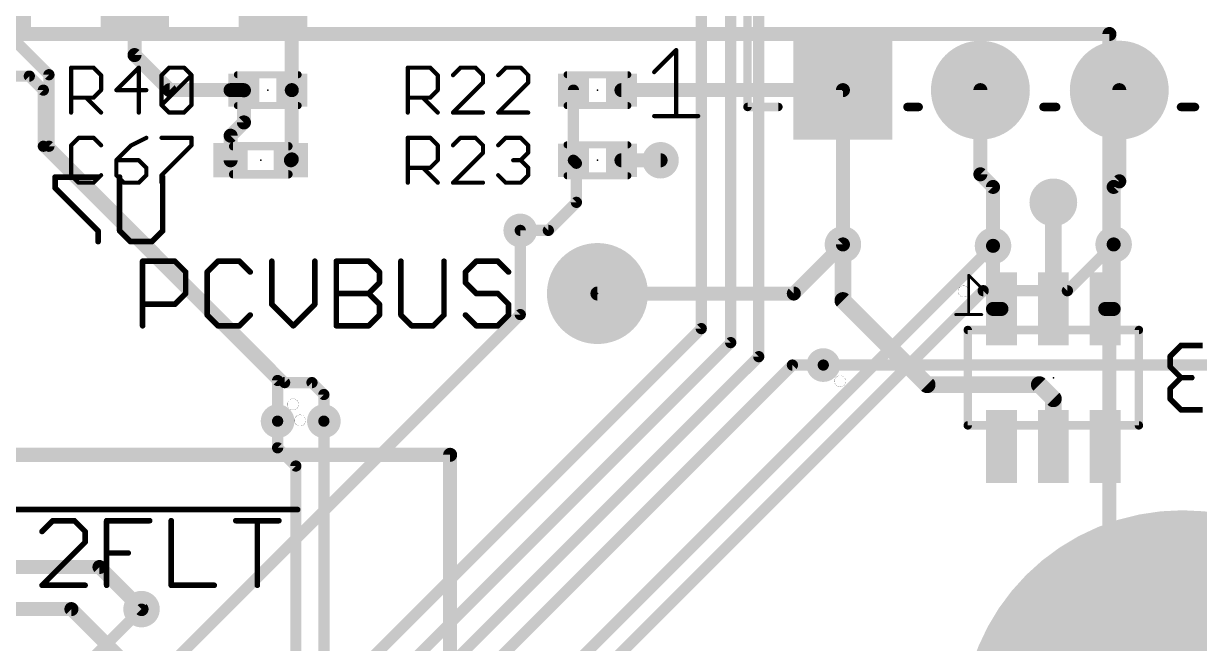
# Model space of a CAD drawing. Extents: x -18 to 144, y -21 to 125.
# Drawn here: x 65.43 to 86.72, y 83.45 to 94.68 of the extents above; entities that cross this region are included whole.
import ezdxf

# ---------------------------------------------------------------- set-up
doc = ezdxf.new("R2010")
doc.units = 0
for name, color, linetype in [('1', 251, 'CONTINUOUS'), ('114', 4, 'CONTINUOUS'), ('15', 251, 'CONTINUOUS'), ('16', 175, 'CONTINUOUS'), ('17', 1, 'CONTINUOUS'), ('18', 82, 'CONTINUOUS'), ('2', 82, 'CONTINUOUS'), ('21', 253, 'CONTINUOUS'), ('22', 251, 'CONTINUOUS'), ('23', 7, 'CONTINUOUS'), ('24', 7, 'CONTINUOUS'), ('25', 253, 'CONTINUOUS'), ('27', 251, 'CONTINUOUS'), ('28', 251, 'CONTINUOUS')]:
    doc.layers.add(name, color=color, linetype=linetype)

# ---------------------------------------------------------------- blocks, each defined once
blk = doc.blocks.new('RECT')
blk.add_solid([(-0.5, -0.5), (0.5, -0.5), (-0.5, 0.5), (0.5, 0.5)])
blk = doc.blocks.new('SQUAREP')
blk.add_solid([(-0.5, -0.5), (0.5, -0.5), (-0.5, 0.5), (0.5, 0.5)])
blk = doc.blocks.new('ROUNDP')
at = {"const_width": 0.5}
blk.add_lwpolyline([(0, -0.25, 1), (0, 0.25, 1), (0, -0.25)], format="xyb", dxfattribs=at)
blk = doc.blocks.new('ROUNDV')
at = {"const_width": 0.5}
blk.add_lwpolyline([(0, -0.25, 1), (0, 0.25, 1), (0, -0.25)], format="xyb", dxfattribs=at)

msp = doc.modelspace()

# ---------------------------------------------------------------- linework, layer by layer
at = {"layer": '1'}
for points, const_width in [([(67.437, 94.107), (67.437, 95.751)], 0.254), ([(70.285, 93.472), (70.285, 95.417)], 0.254), ([(68.072, 93.472), (67.437, 94.107)], 0.254), ([(64.77, 93.726), (65.532, 93.726)], 0.2032), ([(65.532, 93.726), (65.786, 93.472)], 0.2032), ([(65.786, 93.472), (65.786, 92.456)], 0.2032), ([(69.415, 93.472), (68.072, 93.472)], 0.254), ([(69.415, 93.472), (69.1769, 93.472)], 0.254), ([(69.4182, 93.4688), (69.415, 93.472)], 0.254), ([(69.4182, 92.8878), (69.4182, 93.4688)], 0.254), ([(70.285, 93.472), (70.285, 92.2179)], 0.254), ([(75.384, 93.472), (75.384, 92.202)], 0.2032), ([(80.264, 93.472), (76.254, 93.472)], 0.254), ([(69.1769, 92.6465), (69.4182, 92.8878)], 0.254), ([(69.1769, 92.202), (69.1769, 92.6465)], 0.254), ([(65.786, 92.456), (70.0278, 88.2142)], 0.2032), ([(70.285, 92.2179), (70.2691, 92.202)], 0.254), ([(75.438, 92.148), (75.384, 92.202)], 0.2032), ([(75.438, 91.44), (75.438, 92.148)], 0.2032), ([(76.254, 92.202), (76.962, 92.202)], 0.254), ([(74.93, 90.932), (75.438, 91.44)], 0.2032), ([(74.422, 90.932), (74.93, 90.932)], 0.2032), ([(74.6506, 82.3214), (82.9818, 90.6526)], 0.2032), ([(79.375, 89.789), (80.264, 90.678)], 0.254), ([(84.328, 89.8398), (85.1662, 90.678)], 0.2032), ([(74.8284, 81.8642), (82.804, 89.8398)], 0.2032), ([(75.819, 89.789), (79.375, 89.789)], 0.254), ([(82.804, 89.8398), (84.328, 89.8398)], 0.2032), ([(70.0278, 88.2142), (70.0278, 87.4776)], 0.2032)]:
    msp.add_lwpolyline(points, dxfattribs=dict(at, const_width=const_width))
for points, const_width in [([(67.4819, 94.1519, 1), (67.3921, 94.0621)], 0.127), ([(67.3735, 94.107, 1), (67.5005, 94.107)], 0.127), ([(65.5679, 93.7619, 1), (65.4961, 93.6901)], 0.1016), ([(65.532, 93.6752, 1), (65.532, 93.7768)], 0.1016), ([(65.8368, 93.472, 1), (65.7352, 93.472)], 0.1016), ([(65.7501, 93.4361, 1), (65.8219, 93.5079)], 0.1016), ([(68.072, 93.5355, 1), (68.072, 93.4085)], 0.127), ([(68.0271, 93.4271, 1), (68.1169, 93.5169)], 0.127), ([(69.1769, 93.5355, 1), (69.1769, 93.4085)], 0.127), ([(69.4599, 93.5169, 1), (69.3701, 93.4271)], 0.127), ([(69.4817, 93.4688, 1), (69.3547, 93.4688)], 0.127), ([(69.3733, 93.4239, 1), (69.4631, 93.5137)], 0.127), ([(69.415, 93.4085, 1), (69.415, 93.5355)], 0.127), ([(69.415, 93.4085, 1), (69.415, 93.5355)], 0.127), ([(70.3485, 93.472, 1), (70.2215, 93.472)], 0.127), ([(70.2215, 93.472, 1), (70.3485, 93.472)], 0.127), ([(75.4348, 93.472, 1), (75.3332, 93.472)], 0.1016), ([(76.254, 93.5355, 1), (76.254, 93.4085)], 0.127), ([(80.264, 93.4085, 1), (80.264, 93.5355)], 0.127), ([(69.3547, 92.8878, 1), (69.4817, 92.8878)], 0.127), ([(69.4631, 92.8429, 1), (69.3733, 92.9327)], 0.127), ([(69.2404, 92.6465, 1), (69.1134, 92.6465)], 0.127), ([(69.132, 92.6914, 1), (69.2218, 92.6016)], 0.127), ([(65.8219, 92.4919, 1), (65.7501, 92.4201)], 0.1016), ([(65.7352, 92.456, 1), (65.8368, 92.456)], 0.1016), ([(69.1134, 92.202, 1), (69.2404, 92.202)], 0.127), ([(70.2242, 92.2469, 1), (70.314, 92.1571)], 0.127), ([(70.2215, 92.2179, 1), (70.3485, 92.2179)], 0.127), ([(70.3299, 92.173, 1), (70.2401, 92.2628)], 0.127), ([(75.4199, 92.2379, 1), (75.3481, 92.1661)], 0.1016), ([(75.3332, 92.202, 1), (75.4348, 92.202)], 0.1016), ([(75.4888, 92.148, 1), (75.3872, 92.148)], 0.1016), ([(75.4021, 92.1121, 1), (75.4739, 92.1839)], 0.1016), ([(76.254, 92.2655, 1), (76.254, 92.1385)], 0.127), ([(76.962, 92.1385, 1), (76.962, 92.2655)], 0.127), ([(75.3872, 91.44, 1), (75.4888, 91.44)], 0.1016), ([(75.4739, 91.4041, 1), (75.4021, 91.4759)], 0.1016), ([(74.422, 90.9828, 1), (74.422, 90.8812)], 0.1016), ([(74.8941, 90.9679, 1), (74.9659, 90.8961)], 0.1016), ([(74.93, 90.8812, 1), (74.93, 90.9828)], 0.1016), ([(80.3089, 90.6331, 1), (80.2191, 90.7229)], 0.127), ([(83.0177, 90.6167, 1), (82.9459, 90.6885)], 0.1016), ([(85.2021, 90.6421, 1), (85.1303, 90.7139)], 0.1016), ([(75.819, 89.8525, 1), (75.819, 89.7255)], 0.127), ([(79.3301, 89.8339, 1), (79.4199, 89.7441)], 0.127), ([(79.375, 89.7255, 1), (79.375, 89.8525)], 0.127), ([(82.804, 89.8906, 1), (82.804, 89.789)], 0.1016), ([(82.8399, 89.8039, 1), (82.7681, 89.8757)], 0.1016), ([(84.2921, 89.8757, 1), (84.3639, 89.8039)], 0.1016), ([(84.328, 89.789, 1), (84.328, 89.8906)], 0.1016), ([(70.0786, 88.2142, 1), (69.977, 88.2142)], 0.1016), ([(69.9919, 88.1783, 1), (70.0637, 88.2501)], 0.1016), ([(69.977, 87.4776, 1), (70.0786, 87.4776)], 0.1016)]:
    msp.add_lwpolyline(points, format="xyb", dxfattribs=dict(at, const_width=const_width))
at = {"layer": '114', "const_width": 0.0025}
for points in [[(82.4484, 89.7255, 1), (82.4484, 89.9287, 1), (82.4484, 89.7255)], [(80.2132, 88.0999, 1), (80.2132, 88.3031, 1), (80.2132, 88.0999)], [(70.3072, 87.6808, 1), (70.3072, 87.884, 1), (70.3072, 87.6808)], [(70.4342, 87.3887, 1), (70.4342, 87.5919, 1), (70.4342, 87.3887)]]:
    msp.add_lwpolyline(points, format="xyb", dxfattribs=at)
at = {"layer": '15'}
for points, const_width in [([(85.09, 94.488), (7.62, 94.488)], 0.254), ([(85.09, 66.04), (85.09, 94.488)], 0.254), ([(70.0278, 87.4776), (70.0278, 86.995)], 0.2032), ([(70.866, 87.4776), (70.866, 67.056)], 0.2032), ([(70.0278, 86.995), (70.358, 86.6648)], 0.2032), ([(36.068, 86.868), (73.152, 86.868)], 0.254), ([(73.152, 86.868), (73.152, 66.04)], 0.254), ([(70.358, 86.6648), (70.358, 67.564)], 0.2032), ([(58.4708, 84.836), (66.802, 84.836)], 0.254), ([(66.802, 84.836), (67.564, 84.074)], 0.254), ([(58.3184, 84.074), (66.294, 84.074)], 0.254), ([(66.294, 84.074), (68.834, 81.534)], 0.254)]:
    msp.add_lwpolyline(points, dxfattribs=dict(at, const_width=const_width))
for points, const_width in [([(85.1535, 94.488, 1), (85.0265, 94.488)], 0.127), ([(85.09, 94.4245, 1), (85.09, 94.5515)], 0.127), ([(70.0786, 87.4776, 1), (69.977, 87.4776)], 0.1016), ([(70.9168, 87.4776, 1), (70.8152, 87.4776)], 0.1016), ([(70.0637, 87.0309, 1), (69.9919, 86.9591)], 0.1016), ([(69.977, 86.995, 1), (70.0786, 86.995)], 0.1016), ([(73.2155, 86.868, 1), (73.0885, 86.868)], 0.127), ([(73.152, 86.8045, 1), (73.152, 86.9315)], 0.127), ([(70.4088, 86.6648, 1), (70.3072, 86.6648)], 0.1016), ([(70.3221, 86.6289, 1), (70.3939, 86.7007)], 0.1016), ([(66.8469, 84.8809, 1), (66.7571, 84.7911)], 0.127), ([(66.802, 84.7725, 1), (66.802, 84.8995)], 0.127), ([(66.3389, 84.1189, 1), (66.2491, 84.0291)], 0.127), ([(66.294, 84.0105, 1), (66.294, 84.1375)], 0.127), ([(67.5191, 84.0291, 1), (67.6089, 84.1189)], 0.127)]:
    msp.add_lwpolyline(points, format="xyb", dxfattribs=dict(at, const_width=const_width))
at = {"layer": '16'}
for points, const_width in [([(77.6986, 89.154), (77.6986, 99.0346)], 0.2032), ([(78.232, 88.9), (78.232, 98.806)], 0.2032), ([(78.74, 98.298), (78.74, 88.646)], 0.2032), ([(65.2526, 94.3864), (65.8876, 93.7514)], 0.2032), ([(65.8876, 93.7514), (65.8876, 92.456)], 0.2032), ([(80.264, 90.678), (80.264, 93.472)], 0.254), ([(82.7532, 91.948), (82.7532, 93.472)], 0.254), ([(85.2678, 91.821), (85.2678, 93.472)], 0.254), ([(65.8876, 92.456), (70.1548, 88.1761)], 0.2032), ([(82.9818, 91.7194), (82.7532, 91.948)], 0.254), ([(82.9818, 90.6526), (82.9818, 91.7194)], 0.254), ([(85.1662, 91.7194), (85.2678, 91.821)], 0.254), ([(85.1662, 90.678), (85.1662, 91.7194)], 0.254), ([(84.074, 91.44), (84.074, 89.5096)], 0.3048), ([(74.422, 89.408), (74.422, 90.932)], 0.2032), ([(80.264, 89.662), (80.264, 90.678)], 0.3048), ([(82.9818, 90.6526), (82.9818, 89.5096)], 0.254), ([(85.1662, 89.5096), (85.1662, 90.678)], 0.254), ([(81.788, 88.138), (80.264, 89.662)], 0.3048), ([(62.738, 77.724), (74.422, 89.408)], 0.2032), ([(82.9818, 89.5096), (83.1342, 89.5096)], 0.254), ([(85.0138, 89.5096), (85.1662, 89.5096)], 0.254), ([(66.4464, 77.9018), (77.6986, 89.154)], 0.2032), ([(66.294, 76.962), (78.232, 88.9)], 0.2032), ([(65.4812, 74.6252), (79.3496, 88.4936)], 0.2032), ([(65.6336, 75.5396), (78.74, 88.646)], 0.2032), ([(79.3496, 88.4936), (79.9084, 88.4936)], 0.2032), ([(70.1548, 88.1761), (70.6501, 88.1761)], 0.2032), ([(70.6501, 88.1761), (70.866, 87.9602)], 0.2032), ([(83.82, 88.138), (81.788, 88.138)], 0.3048), ([(84.074, 87.884), (83.82, 88.138)], 0.3048), ([(70.866, 87.9602), (70.866, 87.4776)], 0.2032), ([(84.074, 87.0204), (84.074, 87.884)], 0.3048), ([(67.564, 84.074), (62.484, 78.994)], 0.2032)]:
    msp.add_lwpolyline(points, dxfattribs=dict(at, const_width=const_width))
for points, const_width in [([(65.9384, 93.7514, 1), (65.8368, 93.7514)], 0.1016), ([(65.8517, 93.7155, 1), (65.9235, 93.7873)], 0.1016), ([(80.3275, 93.472, 1), (80.2005, 93.472)], 0.127), ([(82.8167, 93.472, 1), (82.6897, 93.472)], 0.127), ([(85.3313, 93.472, 1), (85.2043, 93.472)], 0.127), ([(65.9236, 92.4919, 1), (65.8516, 92.4201)], 0.1016), ([(65.8368, 92.456, 1), (65.9384, 92.456)], 0.1016), ([(82.7981, 91.9929, 1), (82.7083, 91.9031)], 0.127), ([(82.6897, 91.948, 1), (82.8167, 91.948)], 0.127), ([(83.0453, 91.7194, 1), (82.9183, 91.7194)], 0.127), ([(82.9369, 91.6745, 1), (83.0267, 91.7643)], 0.127), ([(85.2297, 91.7194, 1), (85.1027, 91.7194)], 0.127), ([(85.1213, 91.7643, 1), (85.2111, 91.6745)], 0.127), ([(85.2043, 91.821, 1), (85.3313, 91.821)], 0.127), ([(85.3127, 91.7761, 1), (85.2229, 91.8659)], 0.127), ([(84.1502, 91.44, 1), (83.9978, 91.44)], 0.1524), ([(74.4728, 90.932, 1), (74.3712, 90.932)], 0.1016), ([(80.3402, 90.678, 1), (80.1878, 90.678)], 0.1524), ([(80.2005, 90.678, 1), (80.3275, 90.678)], 0.127), ([(83.0453, 90.6526, 1), (82.9183, 90.6526)], 0.127), ([(82.9183, 90.6526, 1), (83.0453, 90.6526)], 0.127), ([(85.2297, 90.678, 1), (85.1027, 90.678)], 0.127), ([(85.1027, 90.678, 1), (85.2297, 90.678)], 0.127), ([(80.3179, 89.7159, 1), (80.2101, 89.6081)], 0.1524), ([(80.1878, 89.662, 1), (80.3402, 89.662)], 0.1524), ([(74.3712, 89.408, 1), (74.4728, 89.408)], 0.1016), ([(74.4579, 89.3721, 1), (74.3861, 89.4439)], 0.1016), ([(82.9818, 89.5731, 1), (82.9818, 89.4461)], 0.127), ([(82.9183, 89.5096, 1), (83.0453, 89.5096)], 0.127), ([(83.1342, 89.4461, 1), (83.1342, 89.5731)], 0.127), ([(83.9978, 89.5096, 1), (84.1502, 89.5096)], 0.1524), ([(85.0138, 89.5731, 1), (85.0138, 89.4461)], 0.127), ([(85.1027, 89.5096, 1), (85.2297, 89.5096)], 0.127), ([(85.1662, 89.4461, 1), (85.1662, 89.5731)], 0.127), ([(77.7345, 89.1181, 1), (77.6627, 89.1899)], 0.1016), ([(77.6478, 89.154, 1), (77.7494, 89.154)], 0.1016), ([(78.1812, 88.9, 1), (78.2828, 88.9)], 0.1016), ([(78.2679, 88.8641, 1), (78.1961, 88.9359)], 0.1016), ([(78.6892, 88.646, 1), (78.7908, 88.646)], 0.1016), ([(78.7759, 88.6101, 1), (78.7041, 88.6819)], 0.1016), ([(79.3496, 88.5444, 1), (79.3496, 88.4428)], 0.1016), ([(79.3855, 88.4577, 1), (79.3137, 88.5295)], 0.1016), ([(79.9084, 88.4428, 1), (79.9084, 88.5444)], 0.1016), ([(70.1548, 88.2269, 1), (70.1548, 88.1253)], 0.1016), ([(70.1188, 88.1402, 1), (70.1908, 88.212)], 0.1016), ([(70.686, 88.212, 1), (70.6142, 88.1402)], 0.1016), ([(70.6501, 88.1253, 1), (70.6501, 88.2269)], 0.1016), ([(81.788, 88.2142, 1), (81.788, 88.0618)], 0.1524), ([(81.7341, 88.0841, 1), (81.8419, 88.1919)], 0.1524), ([(83.8739, 88.1919, 1), (83.7661, 88.0841)], 0.1524), ([(83.82, 88.0618, 1), (83.82, 88.2142)], 0.1524), ([(70.9168, 87.9602, 1), (70.8152, 87.9602)], 0.1016), ([(70.8301, 87.9243, 1), (70.9019, 87.9961)], 0.1016), ([(84.1502, 87.884, 1), (83.9978, 87.884)], 0.1524), ([(84.0201, 87.8301, 1), (84.1279, 87.9379)], 0.1524), ([(70.8152, 87.4776, 1), (70.9168, 87.4776)], 0.1016), ([(83.9978, 87.0204, 1), (84.1502, 87.0204)], 0.1524), ([(67.5999, 84.0381, 1), (67.5281, 84.1099)], 0.1016)]:
    msp.add_lwpolyline(points, format="xyb", dxfattribs=dict(at, const_width=const_width))
at = {"layer": '2', "const_width": 0.2032}
msp.add_lwpolyline([(79.9084, 88.4936), (89.154, 88.4936)], dxfattribs=at)
at = {"layer": '2', "const_width": 0.1016}
msp.add_lwpolyline([(79.9084, 88.5444, 1), (79.9084, 88.4428)], format="xyb", dxfattribs=at)
at = {"layer": '21'}
for points, const_width in [([(78.5368, 106.3498), (78.5368, 93.1672)], 0.1524), ([(76.8467, 93.7986), (77.245, 94.1969)], 0.0762), ([(77.245, 94.1969), (77.245, 93.0021)], 0.0762), ([(69.3, 93.752), (70.4, 93.752)], 0.127), ([(76.369, 93.752), (75.269, 93.752)], 0.127), ([(69.3, 93.192), (70.4, 93.192)], 0.127), ([(76.369, 93.192), (75.269, 93.192)], 0.127), ([(78.5368, 93.1672), (79.0956, 93.1672)], 0.1524), ([(81.4324, 93.1672), (81.6356, 93.1672)], 0.1524), ([(83.8962, 93.1672), (84.1248, 93.1672)], 0.1524), ([(86.3854, 93.1672), (86.6394, 93.1672)], 0.1524), ([(76.8467, 93.0021), (77.6433, 93.0021)], 0.0762), ([(70.223, 92.456), (69.223, 92.456)], 0.1524), ([(75.269, 92.482), (76.369, 92.482)], 0.127), ([(69.223, 91.948), (70.223, 91.948)], 0.1524), ([(75.269, 91.922), (76.369, 91.922)], 0.127), ([(67.5834, 89.2048), (67.5834, 90.3742)], 0.1016), ([(67.5834, 90.3742), (68.1681, 90.3742)], 0.1016), ([(68.1681, 90.3742), (68.363, 90.1793)], 0.1016), ([(68.9477, 90.3742), (68.7528, 90.1793)], 0.1016), ([(69.3375, 90.3742), (68.9477, 90.3742)], 0.1016), ([(69.5324, 90.1793), (69.3375, 90.3742)], 0.1016), ([(69.9222, 90.3742), (69.9222, 89.5946)], 0.1016), ([(70.7018, 89.5946), (70.7018, 90.3742)], 0.1016), ([(71.0916, 89.2048), (71.0916, 90.3742)], 0.1016), ([(71.0916, 90.3742), (71.6763, 90.3742)], 0.1016), ([(71.6763, 90.3742), (71.8712, 90.1793)], 0.1016), ([(72.261, 90.3742), (72.261, 89.3997)], 0.1016), ([(73.0406, 89.3997), (73.0406, 90.3742)], 0.1016), ([(73.6253, 90.3742), (73.4304, 90.1793)], 0.1016), ([(74.0151, 90.3742), (73.6253, 90.3742)], 0.1016), ([(74.21, 90.1793), (74.0151, 90.3742)], 0.1016), ([(68.363, 90.1793), (68.363, 89.7895)], 0.1016), ([(68.7528, 90.1793), (68.7528, 89.3997)], 0.1016), ([(71.8712, 90.1793), (71.8712, 89.9844)], 0.1016), ([(73.4304, 90.1793), (73.4304, 89.9844)], 0.1016), ([(71.8712, 89.9844), (71.6763, 89.7895)], 0.1016), ([(73.4304, 89.9844), (73.6253, 89.7895)], 0.1016), ([(68.1681, 89.5946), (67.5834, 89.5946)], 0.1016), ([(68.363, 89.7895), (68.1681, 89.5946)], 0.1016), ([(69.9222, 89.5946), (70.312, 89.2048)], 0.1016), ([(70.312, 89.2048), (70.7018, 89.5946)], 0.1016), ([(71.0916, 89.7895), (71.6763, 89.7895)], 0.1016), ([(71.6763, 89.7895), (71.8712, 89.5946)], 0.1016), ([(71.8712, 89.5946), (71.8712, 89.3997)], 0.1016), ([(73.6253, 89.7895), (74.0151, 89.7895)], 0.1016), ([(74.0151, 89.7895), (74.21, 89.5946)], 0.1016), ([(74.21, 89.5946), (74.21, 89.3997)], 0.1016), ([(68.7528, 89.3997), (68.9477, 89.2048)], 0.1016), ([(69.3375, 89.2048), (69.5324, 89.3997)], 0.1016), ([(71.8712, 89.3997), (71.6763, 89.2048)], 0.1016), ([(72.261, 89.3997), (72.4559, 89.2048)], 0.1016), ([(72.8457, 89.2048), (73.0406, 89.3997)], 0.1016), ([(73.6253, 89.2048), (73.4304, 89.3997)], 0.1016), ([(74.21, 89.3997), (74.0151, 89.2048)], 0.1016), ([(68.9477, 89.2048), (69.3375, 89.2048)], 0.1016), ([(71.6763, 89.2048), (71.0916, 89.2048)], 0.1016), ([(72.4559, 89.2048), (72.8457, 89.2048)], 0.1016), ([(74.0151, 89.2048), (73.6253, 89.2048)], 0.1016), ([(63.373, 85.8774), (70.3894, 85.8774)], 0.1016), ([(65.9575, 85.6752), (65.7626, 85.4803)], 0.1016), ([(66.3473, 85.6752), (65.9575, 85.6752)], 0.1016), ([(66.5422, 85.4803), (66.3473, 85.6752)], 0.1016), ([(66.932, 84.5058), (66.932, 85.6752)], 0.1016), ([(66.932, 85.6752), (67.7116, 85.6752)], 0.1016), ([(68.1014, 85.6752), (68.1014, 84.5058)], 0.1016), ([(69.2708, 85.6752), (70.0504, 85.6752)], 0.1016), ([(69.6606, 84.5058), (69.6606, 85.6752)], 0.1016), ([(66.5422, 85.2854), (66.5422, 85.4803)], 0.1016), ([(65.7626, 84.5058), (66.5422, 85.2854)], 0.1016), ([(66.932, 85.0905), (67.3218, 85.0905)], 0.1016), ([(66.5422, 84.5058), (65.7626, 84.5058)], 0.1016), ([(68.1014, 84.5058), (68.881, 84.5058)], 0.1016)]:
    msp.add_lwpolyline(points, dxfattribs=dict(at, const_width=const_width))
for points, const_width in [([(77.264, 94.1969, 1), (77.2259, 94.1969)], 0.0381), ([(77.2584, 94.1834, 1), (77.2315, 94.2104)], 0.0381), ([(69.3, 93.7838, 1), (69.3, 93.7203)], 0.0635), ([(70.4, 93.7203, 1), (70.4, 93.7838)], 0.0635), ([(75.269, 93.7838, 1), (75.269, 93.7203)], 0.0635), ([(76.369, 93.7203, 1), (76.369, 93.7838)], 0.0635), ([(76.8332, 93.8121, 1), (76.8602, 93.7852)], 0.0381), ([(69.3, 93.2238, 1), (69.3, 93.1603)], 0.0635), ([(70.4, 93.1603, 1), (70.4, 93.2238)], 0.0635), ([(75.269, 93.2238, 1), (75.269, 93.1603)], 0.0635), ([(76.369, 93.1603, 1), (76.369, 93.2238)], 0.0635), ([(78.5368, 93.2053, 1), (78.5368, 93.1291)], 0.0762), ([(78.4987, 93.1672, 1), (78.5749, 93.1672)], 0.0762), ([(79.0956, 93.1291, 1), (79.0956, 93.2053)], 0.0762), ([(81.4324, 93.2053, 1), (81.4324, 93.1291)], 0.0762), ([(81.6356, 93.1291, 1), (81.6356, 93.2053)], 0.0762), ([(83.8962, 93.2053, 1), (83.8962, 93.1291)], 0.0762), ([(84.1248, 93.1291, 1), (84.1248, 93.2053)], 0.0762), ([(86.3854, 93.2053, 1), (86.3854, 93.1291)], 0.0762), ([(86.6394, 93.1291, 1), (86.6394, 93.2053)], 0.0762), ([(76.8467, 93.0211, 1), (76.8467, 92.9831)], 0.0381), ([(77.2259, 93.0021, 1), (77.264, 93.0021)], 0.0381), ([(77.6433, 92.9831, 1), (77.6433, 93.0211)], 0.0381), ([(69.223, 92.4941, 1), (69.223, 92.4179)], 0.0762), ([(70.223, 92.4179, 1), (70.223, 92.4941)], 0.0762), ([(75.269, 92.5138, 1), (75.269, 92.4502)], 0.0635), ([(76.369, 92.4502, 1), (76.369, 92.5138)], 0.0635), ([(69.223, 91.9861, 1), (69.223, 91.9099)], 0.0762), ([(70.223, 91.9099, 1), (70.223, 91.9861)], 0.0762), ([(75.269, 91.9538, 1), (75.269, 91.8903)], 0.0635), ([(76.369, 91.8903, 1), (76.369, 91.9538)], 0.0635), ([(67.6088, 90.3742, 1), (67.558, 90.3742)], 0.0508), ([(67.5834, 90.3996, 1), (67.5834, 90.3488)], 0.0508), ([(68.1861, 90.3922, 1), (68.1501, 90.3562)], 0.0508), ([(68.1681, 90.3488, 1), (68.1681, 90.3996)], 0.0508), ([(68.9477, 90.3996, 1), (68.9477, 90.3488)], 0.0508), ([(68.9657, 90.3562, 1), (68.9297, 90.3922)], 0.0508), ([(69.3555, 90.3922, 1), (69.3195, 90.3562)], 0.0508), ([(69.3375, 90.3488, 1), (69.3375, 90.3996)], 0.0508), ([(69.9476, 90.3742, 1), (69.8968, 90.3742)], 0.0508), ([(70.7272, 90.3742, 1), (70.6764, 90.3742)], 0.0508), ([(71.117, 90.3742, 1), (71.0662, 90.3742)], 0.0508), ([(71.0916, 90.3996, 1), (71.0916, 90.3488)], 0.0508), ([(71.6943, 90.3922, 1), (71.6583, 90.3562)], 0.0508), ([(71.6763, 90.3488, 1), (71.6763, 90.3996)], 0.0508), ([(72.2864, 90.3742, 1), (72.2356, 90.3742)], 0.0508), ([(73.066, 90.3742, 1), (73.0152, 90.3742)], 0.0508), ([(73.6253, 90.3996, 1), (73.6253, 90.3488)], 0.0508), ([(73.6432, 90.3562, 1), (73.6073, 90.3922)], 0.0508), ([(74.033, 90.3922, 1), (73.9971, 90.3562)], 0.0508), ([(74.0151, 90.3488, 1), (74.0151, 90.3996)], 0.0508), ([(68.3884, 90.1793, 1), (68.3376, 90.1793)], 0.0508), ([(68.345, 90.1613, 1), (68.381, 90.1973)], 0.0508), ([(68.7348, 90.1973, 1), (68.7708, 90.1613)], 0.0508), ([(68.7782, 90.1793, 1), (68.7274, 90.1793)], 0.0508), ([(69.5144, 90.1613, 1), (69.5504, 90.1973)], 0.0508), ([(71.8966, 90.1793, 1), (71.8458, 90.1793)], 0.0508), ([(71.8532, 90.1613, 1), (71.8892, 90.1973)], 0.0508), ([(73.4124, 90.1973, 1), (73.4483, 90.1613)], 0.0508), ([(73.4558, 90.1793, 1), (73.405, 90.1793)], 0.0508), ([(74.192, 90.1613, 1), (74.2279, 90.1973)], 0.0508), ([(71.8458, 89.9844, 1), (71.8966, 89.9844)], 0.0508), ([(71.8892, 89.9664, 1), (71.8532, 90.0024)], 0.0508), ([(73.4483, 90.0024, 1), (73.4124, 89.9664)], 0.0508), ([(73.405, 89.9844, 1), (73.4558, 89.9844)], 0.0508), ([(67.5834, 89.62, 1), (67.5834, 89.5692)], 0.0508), ([(68.1681, 89.5692, 1), (68.1681, 89.62)], 0.0508), ([(68.3376, 89.7895, 1), (68.3884, 89.7895)], 0.0508), ([(68.381, 89.7715, 1), (68.345, 89.8075)], 0.0508), ([(69.9402, 89.6126, 1), (69.9042, 89.5766)], 0.0508), ([(70.7198, 89.5766, 1), (70.6838, 89.6126)], 0.0508), ([(71.0916, 89.8149, 1), (71.0916, 89.7641)], 0.0508), ([(71.6943, 89.8075, 1), (71.6583, 89.7715)], 0.0508), ([(71.6583, 89.8075, 1), (71.6943, 89.7715)], 0.0508), ([(71.6763, 89.7641, 1), (71.6763, 89.8149)], 0.0508), ([(71.8966, 89.5946, 1), (71.8458, 89.5946)], 0.0508), ([(73.6253, 89.8149, 1), (73.6253, 89.7641)], 0.0508), ([(73.6073, 89.7715, 1), (73.6432, 89.8075)], 0.0508), ([(74.033, 89.8075, 1), (73.9971, 89.7715)], 0.0508), ([(74.0151, 89.7641, 1), (74.0151, 89.8149)], 0.0508), ([(74.2354, 89.5946, 1), (74.1846, 89.5946)], 0.0508), ([(68.1501, 89.6126, 1), (68.1861, 89.5766)], 0.0508), ([(68.7708, 89.4177, 1), (68.7348, 89.3817)], 0.0508), ([(69.5504, 89.3817, 1), (69.5144, 89.4177)], 0.0508), ([(69.8968, 89.5946, 1), (69.9476, 89.5946)], 0.0508), ([(70.6764, 89.5946, 1), (70.7272, 89.5946)], 0.0508), ([(71.8532, 89.5766, 1), (71.8892, 89.6126)], 0.0508), ([(71.8892, 89.3817, 1), (71.8532, 89.4177)], 0.0508), ([(72.279, 89.4177, 1), (72.243, 89.3817)], 0.0508), ([(73.0585, 89.3817, 1), (73.0226, 89.4177)], 0.0508), ([(73.4483, 89.4177, 1), (73.4124, 89.3817)], 0.0508), ([(74.192, 89.5766, 1), (74.2279, 89.6126)], 0.0508), ([(74.2279, 89.3817, 1), (74.192, 89.4177)], 0.0508), ([(67.558, 89.2048, 1), (67.6088, 89.2048)], 0.0508), ([(68.7274, 89.3997, 1), (68.7782, 89.3997)], 0.0508), ([(68.9477, 89.2302, 1), (68.9477, 89.1794)], 0.0508), ([(68.9297, 89.1868, 1), (68.9657, 89.2228)], 0.0508), ([(69.3195, 89.2228, 1), (69.3555, 89.1868)], 0.0508), ([(69.3375, 89.1794, 1), (69.3375, 89.2302)], 0.0508), ([(70.294, 89.2228, 1), (70.33, 89.1868)], 0.0508), ([(70.294, 89.1868, 1), (70.33, 89.2228)], 0.0508), ([(71.0916, 89.2302, 1), (71.0916, 89.1794)], 0.0508), ([(71.0662, 89.2048, 1), (71.117, 89.2048)], 0.0508), ([(71.6583, 89.2228, 1), (71.6943, 89.1868)], 0.0508), ([(71.6763, 89.1794, 1), (71.6763, 89.2302)], 0.0508), ([(71.8458, 89.3997, 1), (71.8966, 89.3997)], 0.0508), ([(72.2356, 89.3997, 1), (72.2864, 89.3997)], 0.0508), ([(72.4559, 89.2302, 1), (72.4559, 89.1794)], 0.0508), ([(72.4379, 89.1868, 1), (72.4738, 89.2228)], 0.0508), ([(72.8277, 89.2228, 1), (72.8636, 89.1868)], 0.0508), ([(72.8457, 89.1794, 1), (72.8457, 89.2302)], 0.0508), ([(73.0152, 89.3997, 1), (73.066, 89.3997)], 0.0508), ([(73.6253, 89.2302, 1), (73.6253, 89.1794)], 0.0508), ([(73.6073, 89.1868, 1), (73.6432, 89.2228)], 0.0508), ([(73.9971, 89.2228, 1), (74.033, 89.1868)], 0.0508), ([(74.0151, 89.1794, 1), (74.0151, 89.2302)], 0.0508), ([(74.1846, 89.3997, 1), (74.2354, 89.3997)], 0.0508), ([(70.3894, 85.852, 1), (70.3894, 85.9028)], 0.0508), ([(65.9575, 85.7006, 1), (65.9575, 85.6498)], 0.0508), ([(65.9755, 85.6572, 1), (65.9395, 85.6932)], 0.0508), ([(66.3653, 85.6932, 1), (66.3293, 85.6572)], 0.0508), ([(66.3473, 85.6498, 1), (66.3473, 85.7006)], 0.0508), ([(66.9574, 85.6752, 1), (66.9066, 85.6752)], 0.0508), ([(66.932, 85.7006, 1), (66.932, 85.6498)], 0.0508), ([(67.7116, 85.6498, 1), (67.7116, 85.7006)], 0.0508), ([(68.1268, 85.6752, 1), (68.076, 85.6752)], 0.0508), ([(69.2708, 85.7006, 1), (69.2708, 85.6498)], 0.0508), ([(69.686, 85.6752, 1), (69.6352, 85.6752)], 0.0508), ([(70.0504, 85.6498, 1), (70.0504, 85.7006)], 0.0508), ([(65.7446, 85.4983, 1), (65.7806, 85.4623)], 0.0508), ([(66.5676, 85.4803, 1), (66.5168, 85.4803)], 0.0508), ([(66.5242, 85.4623, 1), (66.5602, 85.4983)], 0.0508), ([(66.5168, 85.2854, 1), (66.5676, 85.2854)], 0.0508), ([(66.5602, 85.2674, 1), (66.5242, 85.3034)], 0.0508), ([(66.932, 85.1159, 1), (66.932, 85.0651)], 0.0508), ([(67.3218, 85.0651, 1), (67.3218, 85.1159)], 0.0508), ([(65.7446, 84.5238, 1), (65.7806, 84.4878)], 0.0508), ([(65.7626, 84.5312, 1), (65.7626, 84.4804)], 0.0508), ([(66.5422, 84.4804, 1), (66.5422, 84.5312)], 0.0508), ([(68.1014, 84.5312, 1), (68.1014, 84.4804)], 0.0508), ([(68.881, 84.4804, 1), (68.881, 84.5312)], 0.0508), ([(66.9066, 84.5058, 1), (66.9574, 84.5058)], 0.0508), ([(68.076, 84.5058, 1), (68.1268, 84.5058)], 0.0508), ([(69.6352, 84.5058, 1), (69.686, 84.5058)], 0.0508)]:
    msp.add_lwpolyline(points, format="xyb", dxfattribs=dict(at, const_width=const_width))
at = {"layer": '22'}
for points, const_width in [([(82.7786, 89.8825), (82.5413, 90.1198)], 0.0508), ([(82.5413, 90.1198), (82.5413, 89.408)], 0.0508), ([(82.7786, 89.408), (82.3041, 89.408)], 0.0508), ([(82.5246, 87.4014), (82.5246, 89.1286)], 0.1524), ([(82.5246, 89.1286), (85.6234, 89.1286)], 0.1524), ([(85.6234, 89.1286), (85.6234, 87.4014)], 0.1524), ([(85.6234, 87.4014), (82.5246, 87.4014)], 0.1524)]:
    msp.add_lwpolyline(points, dxfattribs=dict(at, const_width=const_width))
for points, const_width in [([(82.554, 90.1198, 1), (82.5286, 90.1198)], 0.0254), ([(82.5503, 90.1288, 1), (82.5324, 90.1108)], 0.0254), ([(82.7696, 89.8736, 1), (82.7876, 89.8915)], 0.0254), ([(82.3041, 89.4207, 1), (82.3041, 89.3953)], 0.0254), ([(82.7786, 89.3953, 1), (82.7786, 89.4207)], 0.0254), ([(82.5286, 89.408, 1), (82.554, 89.408)], 0.0254), ([(82.5627, 89.1286, 1), (82.4865, 89.1286)], 0.0762), ([(82.5246, 89.1667, 1), (82.5246, 89.0905)], 0.0762), ([(85.6615, 89.1286, 1), (85.5853, 89.1286)], 0.0762), ([(85.6234, 89.0905, 1), (85.6234, 89.1667)], 0.0762), ([(82.5246, 87.4395, 1), (82.5246, 87.3633)], 0.0762), ([(82.4865, 87.4014, 1), (82.5627, 87.4014)], 0.0762), ([(85.5853, 87.4014, 1), (85.6615, 87.4014)], 0.0762), ([(85.6234, 87.3633, 1), (85.6234, 87.4395)], 0.0762)]:
    msp.add_lwpolyline(points, format="xyb", dxfattribs=dict(at, const_width=const_width))
at = {"layer": '23'}
for p in [(69.85, 93.472), (75.819, 93.472), (80.264, 93.472), (69.723, 92.202), (75.819, 92.202), (75.819, 89.789)]:
    msp.add_point(p, dxfattribs=at)
at = {"layer": '24'}
msp.add_point((84.074, 88.265), dxfattribs=at)
at = {"layer": '25', "const_width": 0.0762}
for points in [[(66.2894, 93.0656), (66.2894, 93.8791)], [(66.2894, 93.8791), (66.6961, 93.8791)], [(66.6961, 93.8791), (66.8317, 93.7435)], [(67.5147, 93.8791), (67.1079, 93.4723)], [(67.5147, 93.0656), (67.5147, 93.8791)], [(67.9265, 93.7435), (68.0621, 93.8791)], [(68.0621, 93.8791), (68.3333, 93.8791)], [(68.3333, 93.8791), (68.4688, 93.7435)], [(72.3854, 93.0656), (72.3854, 93.8791)], [(72.3854, 93.8791), (72.7921, 93.8791)], [(72.7921, 93.8791), (72.9277, 93.7435)], [(73.3395, 93.8791), (73.2039, 93.7435)], [(73.6107, 93.8791), (73.3395, 93.8791)], [(73.7463, 93.7435), (73.6107, 93.8791)], [(74.1581, 93.8791), (74.0225, 93.7435)], [(74.4293, 93.8791), (74.1581, 93.8791)], [(74.5648, 93.7435), (74.4293, 93.8791)], [(66.8317, 93.7435), (66.8317, 93.4723)], [(67.9265, 93.2012), (67.9265, 93.7435)], [(67.9265, 93.2012), (68.4688, 93.7435)], [(68.4688, 93.7435), (68.4688, 93.2012)], [(72.9277, 93.7435), (72.9277, 93.4723)], [(73.7463, 93.6079), (73.7463, 93.7435)], [(74.5648, 93.6079), (74.5648, 93.7435)], [(66.8317, 93.4723), (66.6961, 93.3368)], [(67.1079, 93.4723), (67.6503, 93.4723)], [(72.9277, 93.4723), (72.7921, 93.3368)], [(73.2039, 93.0656), (73.7463, 93.6079)], [(74.0225, 93.0656), (74.5648, 93.6079)], [(66.6961, 93.3368), (66.2894, 93.3368)], [(66.5605, 93.3368), (66.8317, 93.0656)], [(72.7921, 93.3368), (72.3854, 93.3368)], [(72.6565, 93.3368), (72.9277, 93.0656)], [(68.0621, 93.0656), (67.9265, 93.2012)], [(68.3333, 93.0656), (68.0621, 93.0656)], [(68.4688, 93.2012), (68.3333, 93.0656)], [(73.7463, 93.0656), (73.2039, 93.0656)], [(74.5648, 93.0656), (74.0225, 93.0656)], [(72.3854, 91.7956), (72.3854, 92.6091)], [(72.3854, 92.6091), (72.7921, 92.6091)], [(72.7921, 92.6091), (72.9277, 92.4735)], [(73.3395, 92.6091), (73.2039, 92.4735)], [(73.6107, 92.6091), (73.3395, 92.6091)], [(73.7463, 92.4735), (73.6107, 92.6091)], [(74.0225, 92.4735), (74.1581, 92.6091)], [(74.1581, 92.6091), (74.4293, 92.6091)], [(74.4293, 92.6091), (74.5648, 92.4735)], [(72.9277, 92.4735), (72.9277, 92.2023)], [(73.7463, 92.3379), (73.7463, 92.4735)], [(74.5648, 92.4735), (74.5648, 92.3379)], [(72.9277, 92.2023), (72.7921, 92.0668)], [(73.2039, 91.7956), (73.7463, 92.3379)], [(74.4293, 92.2023), (74.2937, 92.2023)], [(74.5648, 92.3379), (74.4293, 92.2023)], [(74.4293, 92.2023), (74.5648, 92.0668)], [(72.7921, 92.0668), (72.3854, 92.0668)], [(72.6565, 92.0668), (72.9277, 91.7956)], [(74.5648, 92.0668), (74.5648, 91.9312)], [(73.7463, 91.7956), (73.2039, 91.7956)], [(74.1581, 91.7956), (74.0225, 91.9312)], [(74.4293, 91.7956), (74.1581, 91.7956)], [(74.5648, 91.9312), (74.4293, 91.7956)]]:
    msp.add_lwpolyline(points, dxfattribs=at)
at = {"layer": '25', "const_width": 0.0381}
for points in [[(66.3084, 93.8791, 1), (66.2703, 93.8791)], [(66.2894, 93.8981, 1), (66.2894, 93.86)], [(66.7096, 93.8926, 1), (66.6826, 93.8656)], [(66.6961, 93.86, 1), (66.6961, 93.8981)], [(67.5337, 93.8791, 1), (67.4956, 93.8791)], [(67.5282, 93.8656, 1), (67.5012, 93.8926)], [(68.0621, 93.8981, 1), (68.0621, 93.86)], [(68.0756, 93.8656, 1), (68.0486, 93.8926)], [(68.3467, 93.8926, 1), (68.3198, 93.8656)], [(68.3333, 93.86, 1), (68.3333, 93.8981)], [(72.4044, 93.8791, 1), (72.3663, 93.8791)], [(72.3854, 93.8981, 1), (72.3854, 93.86)], [(72.8056, 93.8926, 1), (72.7786, 93.8656)], [(72.7921, 93.86, 1), (72.7921, 93.8981)], [(73.3395, 93.8981, 1), (73.3395, 93.86)], [(73.353, 93.8656, 1), (73.3261, 93.8926)], [(73.6242, 93.8926, 1), (73.5972, 93.8656)], [(73.6107, 93.86, 1), (73.6107, 93.8981)], [(74.1581, 93.8981, 1), (74.1581, 93.86)], [(74.1716, 93.8656, 1), (74.1446, 93.8926)], [(74.4427, 93.8926, 1), (74.4158, 93.8656)], [(74.4293, 93.86, 1), (74.4293, 93.8981)], [(66.8507, 93.7435, 1), (66.8126, 93.7435)], [(66.8182, 93.73, 1), (66.8452, 93.757)], [(67.913, 93.757, 1), (67.94, 93.73)], [(67.9456, 93.7435, 1), (67.9075, 93.7435)], [(68.4879, 93.7435, 1), (68.4498, 93.7435)], [(68.4823, 93.73, 1), (68.4554, 93.757)], [(68.4554, 93.73, 1), (68.4823, 93.757)], [(72.9467, 93.7435, 1), (72.9086, 93.7435)], [(72.9142, 93.73, 1), (72.9412, 93.757)], [(73.1905, 93.757, 1), (73.2174, 93.73)], [(73.7653, 93.7435, 1), (73.7272, 93.7435)], [(73.7328, 93.73, 1), (73.7597, 93.757)], [(74.009, 93.757, 1), (74.036, 93.73)], [(74.5839, 93.7435, 1), (74.5458, 93.7435)], [(74.5514, 93.73, 1), (74.5783, 93.757)], [(66.8126, 93.4723, 1), (66.8507, 93.4723)], [(66.8452, 93.4589, 1), (66.8182, 93.4858)], [(67.1079, 93.4914, 1), (67.1079, 93.4533)], [(67.0945, 93.4858, 1), (67.1214, 93.4589)], [(67.6503, 93.4533, 1), (67.6503, 93.4914)], [(72.9086, 93.4723, 1), (72.9467, 93.4723)], [(72.9412, 93.4589, 1), (72.9142, 93.4858)], [(73.7272, 93.6079, 1), (73.7653, 93.6079)], [(73.7597, 93.5945, 1), (73.7328, 93.6214)], [(74.5458, 93.6079, 1), (74.5839, 93.6079)], [(74.5783, 93.5945, 1), (74.5514, 93.6214)], [(66.2894, 93.3558, 1), (66.2894, 93.3177)], [(66.574, 93.3502, 1), (66.5471, 93.3233)], [(66.6826, 93.3502, 1), (66.7096, 93.3233)], [(66.6961, 93.3177, 1), (66.6961, 93.3558)], [(72.3854, 93.3558, 1), (72.3854, 93.3177)], [(72.67, 93.3502, 1), (72.6431, 93.3233)], [(72.7786, 93.3502, 1), (72.8056, 93.3233)], [(72.7921, 93.3177, 1), (72.7921, 93.3558)], [(66.2703, 93.0656, 1), (66.3084, 93.0656)], [(66.8182, 93.0521, 1), (66.8452, 93.0791)], [(67.4956, 93.0656, 1), (67.5337, 93.0656)], [(67.94, 93.2147, 1), (67.913, 93.1877)], [(67.913, 93.2147, 1), (67.94, 93.1877)], [(67.9075, 93.2012, 1), (67.9456, 93.2012)], [(68.0621, 93.0846, 1), (68.0621, 93.0466)], [(68.0486, 93.0521, 1), (68.0756, 93.0791)], [(68.3198, 93.0791, 1), (68.3467, 93.0521)], [(68.3333, 93.0466, 1), (68.3333, 93.0846)], [(68.4498, 93.2012, 1), (68.4879, 93.2012)], [(68.4823, 93.1877, 1), (68.4554, 93.2147)], [(72.3663, 93.0656, 1), (72.4044, 93.0656)], [(72.9142, 93.0521, 1), (72.9412, 93.0791)], [(73.1905, 93.0791, 1), (73.2174, 93.0521)], [(73.2039, 93.0846, 1), (73.2039, 93.0466)], [(73.7463, 93.0466, 1), (73.7463, 93.0846)], [(74.009, 93.0791, 1), (74.036, 93.0521)], [(74.0225, 93.0846, 1), (74.0225, 93.0466)], [(74.5648, 93.0466, 1), (74.5648, 93.0846)], [(72.4044, 92.6091, 1), (72.3663, 92.6091)], [(72.3854, 92.6281, 1), (72.3854, 92.59)], [(72.8056, 92.6226, 1), (72.7786, 92.5956)], [(72.7921, 92.59, 1), (72.7921, 92.6281)], [(73.3395, 92.6281, 1), (73.3395, 92.59)], [(73.353, 92.5956, 1), (73.3261, 92.6226)], [(73.6242, 92.6226, 1), (73.5972, 92.5956)], [(73.6107, 92.59, 1), (73.6107, 92.6281)], [(74.1581, 92.6281, 1), (74.1581, 92.59)], [(74.1716, 92.5956, 1), (74.1446, 92.6226)], [(74.4427, 92.6226, 1), (74.4158, 92.5956)], [(74.4293, 92.59, 1), (74.4293, 92.6281)], [(72.9467, 92.4735, 1), (72.9086, 92.4735)], [(72.9142, 92.46, 1), (72.9412, 92.487)], [(73.1905, 92.487, 1), (73.2174, 92.46)], [(73.7653, 92.4735, 1), (73.7272, 92.4735)], [(73.7328, 92.46, 1), (73.7597, 92.487)], [(74.009, 92.487, 1), (74.036, 92.46)], [(74.5839, 92.4735, 1), (74.5458, 92.4735)], [(74.5514, 92.46, 1), (74.5783, 92.487)], [(72.9086, 92.2023, 1), (72.9467, 92.2023)], [(72.9412, 92.1889, 1), (72.9142, 92.2158)], [(73.7272, 92.3379, 1), (73.7653, 92.3379)], [(73.7597, 92.3245, 1), (73.7328, 92.3514)], [(74.2937, 92.2214, 1), (74.2937, 92.1833)], [(74.4427, 92.2158, 1), (74.4158, 92.1889)], [(74.4158, 92.2158, 1), (74.4427, 92.1889)], [(74.4293, 92.1833, 1), (74.4293, 92.2214)], [(74.5458, 92.3379, 1), (74.5839, 92.3379)], [(74.5783, 92.3245, 1), (74.5514, 92.3514)], [(72.3854, 92.0858, 1), (72.3854, 92.0477)], [(72.67, 92.0802, 1), (72.6431, 92.0533)], [(72.7786, 92.0802, 1), (72.8056, 92.0533)], [(72.7921, 92.0477, 1), (72.7921, 92.0858)], [(74.5839, 92.0668, 1), (74.5458, 92.0668)], [(74.5514, 92.0533, 1), (74.5783, 92.0802)], [(72.3663, 91.7956, 1), (72.4044, 91.7956)], [(72.9142, 91.7821, 1), (72.9412, 91.8091)], [(73.2039, 91.8147, 1), (73.2039, 91.7766)], [(73.1905, 91.8091, 1), (73.2174, 91.7821)], [(73.7463, 91.7766, 1), (73.7463, 91.8147)], [(74.036, 91.9447, 1), (74.009, 91.9177)], [(74.1581, 91.8147, 1), (74.1581, 91.7766)], [(74.1446, 91.7821, 1), (74.1716, 91.8091)], [(74.4158, 91.8091, 1), (74.4427, 91.7821)], [(74.4293, 91.7766, 1), (74.4293, 91.8147)], [(74.5458, 91.9312, 1), (74.5839, 91.9312)], [(74.5783, 91.9177, 1), (74.5514, 91.9447)]]:
    msp.add_lwpolyline(points, format="xyb", dxfattribs=at)
at = {"layer": '27', "const_width": 0.0762}
for points in [[(66.4249, 92.6091), (66.2894, 92.4735)], [(66.6961, 92.6091), (66.4249, 92.6091)], [(66.8317, 92.4735), (66.6961, 92.6091)], [(67.6503, 92.6091), (67.3791, 92.4735)], [(67.9265, 92.6091), (68.4688, 92.6091)], [(68.4688, 92.6091), (68.4688, 92.4735)], [(66.2894, 92.4735), (66.2894, 91.9312)], [(67.3791, 92.4735), (67.1079, 92.2023)], [(68.4688, 92.4735), (67.9265, 91.9312)], [(67.1079, 92.2023), (67.1079, 91.9312)], [(67.5147, 92.2023), (67.1079, 92.2023)], [(67.6503, 92.0668), (67.5147, 92.2023)], [(67.6503, 91.9312), (67.6503, 92.0668)], [(66.2894, 91.9312), (66.4249, 91.7956)], [(66.4249, 91.7956), (66.6961, 91.7956)], [(66.6961, 91.7956), (66.8317, 91.9312)], [(67.1079, 91.9312), (67.2435, 91.7956)], [(67.2435, 91.7956), (67.5147, 91.7956)], [(67.5147, 91.7956), (67.6503, 91.9312)], [(67.9265, 91.9312), (67.9265, 91.7956)]]:
    msp.add_lwpolyline(points, dxfattribs=at)
at = {"layer": '27', "const_width": 0.0381}
for points in [[(66.4249, 92.6281, 1), (66.4249, 92.59)], [(66.4384, 92.5956, 1), (66.4115, 92.6226)], [(66.7096, 92.6226, 1), (66.6826, 92.5956)], [(66.6961, 92.59, 1), (66.6961, 92.6281)], [(67.6588, 92.5921, 1), (67.6417, 92.6261)], [(67.9265, 92.6281, 1), (67.9265, 92.59)], [(68.4879, 92.6091, 1), (68.4498, 92.6091)], [(68.4688, 92.59, 1), (68.4688, 92.6281)], [(66.2759, 92.487, 1), (66.3028, 92.46)], [(66.3084, 92.4735, 1), (66.2703, 92.4735)], [(66.8182, 92.46, 1), (66.8452, 92.487)], [(67.3706, 92.4906, 1), (67.3876, 92.4565)], [(67.3926, 92.46, 1), (67.3656, 92.487)], [(68.4498, 92.4735, 1), (68.4879, 92.4735)], [(68.4823, 92.46, 1), (68.4554, 92.487)], [(67.1079, 92.2214, 1), (67.1079, 92.1833)], [(67.127, 92.2023, 1), (67.0889, 92.2023)], [(67.0945, 92.2158, 1), (67.1214, 92.1889)], [(67.5282, 92.2158, 1), (67.5012, 92.1889)], [(67.5147, 92.1833, 1), (67.5147, 92.2214)], [(67.6693, 92.0668, 1), (67.6312, 92.0668)], [(67.6368, 92.0533, 1), (67.6637, 92.0802)], [(66.3028, 91.9447, 1), (66.2759, 91.9177)], [(66.2703, 91.9312, 1), (66.3084, 91.9312)], [(66.4249, 91.8147, 1), (66.4249, 91.7766)], [(66.4115, 91.7821, 1), (66.4384, 91.8091)], [(66.6826, 91.8091, 1), (66.7096, 91.7821)], [(66.6961, 91.7766, 1), (66.6961, 91.8147)], [(66.8452, 91.9177, 1), (66.8182, 91.9447)], [(67.1214, 91.9447, 1), (67.0945, 91.9177)], [(67.0889, 91.9312, 1), (67.127, 91.9312)], [(67.2435, 91.8147, 1), (67.2435, 91.7766)], [(67.2301, 91.7821, 1), (67.257, 91.8091)], [(67.5012, 91.8091, 1), (67.5282, 91.7821)], [(67.5147, 91.7766, 1), (67.5147, 91.8147)], [(67.6312, 91.9312, 1), (67.6693, 91.9312)], [(67.6637, 91.9177, 1), (67.6368, 91.9447)], [(67.913, 91.9447, 1), (67.94, 91.9177)], [(67.9456, 91.9312, 1), (67.9075, 91.9312)], [(67.9075, 91.7956, 1), (67.9456, 91.7956)]]:
    msp.add_lwpolyline(points, format="xyb", dxfattribs=at)
at = {"layer": '28', "const_width": 0.1016}
for points in [[(66.7776, 91.8982), (65.998, 91.8982)], [(65.998, 91.8982), (65.998, 91.7033)], [(67.1674, 90.9237), (67.1674, 91.8982)], [(67.947, 91.8982), (67.947, 90.9237)], [(65.998, 91.7033), (66.7776, 90.9237)], [(66.7776, 90.9237), (66.7776, 90.7288)], [(67.3623, 90.7288), (67.1674, 90.9237)], [(67.947, 90.9237), (67.7521, 90.7288)], [(67.7521, 90.7288), (67.3623, 90.7288)], [(86.3859, 88.8502), (86.191, 88.6553)], [(86.7757, 88.8502), (86.3859, 88.8502)], [(86.191, 88.6553), (86.191, 88.4604)], [(86.191, 88.4604), (86.3859, 88.2655)], [(86.3859, 88.2655), (86.191, 88.0706)], [(86.3859, 88.2655), (86.5808, 88.2655)], [(86.191, 88.0706), (86.191, 87.8757)], [(86.191, 87.8757), (86.3859, 87.6808)], [(86.3859, 87.6808), (86.7757, 87.6808)]]:
    msp.add_lwpolyline(points, dxfattribs=at)
at = {"layer": '28', "const_width": 0.0508}
for points in [[(65.998, 91.9236, 1), (65.998, 91.8728)], [(66.0234, 91.8982, 1), (65.9726, 91.8982)], [(66.7776, 91.8728, 1), (66.7776, 91.9236)], [(67.1928, 91.8982, 1), (67.142, 91.8982)], [(67.9724, 91.8982, 1), (67.9216, 91.8982)], [(66.016, 91.7213, 1), (65.98, 91.6853)], [(65.9726, 91.7033, 1), (66.0234, 91.7033)], [(66.803, 90.9237, 1), (66.7522, 90.9237)], [(66.7596, 90.9057, 1), (66.7956, 90.9417)], [(67.1854, 90.9417, 1), (67.1494, 90.9057)], [(67.142, 90.9237, 1), (67.1928, 90.9237)], [(67.9216, 90.9237, 1), (67.9724, 90.9237)], [(67.965, 90.9057, 1), (67.929, 90.9417)], [(66.7522, 90.7288, 1), (66.803, 90.7288)], [(67.3623, 90.7542, 1), (67.3623, 90.7034)], [(67.3443, 90.7108, 1), (67.3803, 90.7468)], [(67.7341, 90.7468, 1), (67.7701, 90.7108)], [(67.7521, 90.7034, 1), (67.7521, 90.7542)], [(86.3859, 88.8756, 1), (86.3859, 88.8248)], [(86.4039, 88.8322, 1), (86.3679, 88.8682)], [(86.173, 88.6733, 1), (86.209, 88.6373)], [(86.2164, 88.6553, 1), (86.1656, 88.6553)], [(86.209, 88.4784, 1), (86.173, 88.4424)], [(86.1656, 88.4604, 1), (86.2164, 88.4604)], [(86.3859, 88.2909, 1), (86.3859, 88.2401)], [(86.4039, 88.2475, 1), (86.3679, 88.2835)], [(86.3679, 88.2475, 1), (86.4039, 88.2835)], [(86.5808, 88.2401, 1), (86.5808, 88.2909)], [(86.173, 88.0886, 1), (86.209, 88.0526)], [(86.2164, 88.0706, 1), (86.1656, 88.0706)], [(86.209, 87.8937, 1), (86.173, 87.8577)], [(86.1656, 87.8757, 1), (86.2164, 87.8757)], [(86.3859, 87.7062, 1), (86.3859, 87.6554)], [(86.3679, 87.6628, 1), (86.4039, 87.6988)]]:
    msp.add_lwpolyline(points, format="xyb", dxfattribs=at)

# ---------------------------------------------------------------- block references
at = {"layer": '1'}
for p, xscale, yscale in [((64.944, 95.758), 1.24, 2.5), ((67.444, 95.758), 1.24, 2.5), ((69.944, 95.758), 1.24, 2.5), ((75.384, 93.472), 0.56, 0.6), ((76.254, 93.472), 0.56, 0.6), ((69.1769, 92.202), 0.62, 0.62), ((70.2691, 92.202), 0.62, 0.62)]:
    msp.add_blockref('RECT', p, dxfattribs=dict(at, xscale=xscale, yscale=yscale))
at = {"layer": '1', "xscale": 0.56, "yscale": 0.6, "rotation": 180}
for p in [(69.415, 93.472), (70.285, 93.472), (75.384, 92.202), (76.254, 92.202)]:
    msp.add_blockref('RECT', p, dxfattribs=at)
at = {"layer": '16', "xscale": 1.3208, "yscale": 0.5588, "rotation": 270}
for p in [(83.1342, 89.5096), (84.074, 89.5096), (85.0138, 89.5096), (83.1342, 87.0204), (84.074, 87.0204), (85.0138, 87.0204)]:
    msp.add_blockref('RECT', p, dxfattribs=at)
at = {"layer": '17', "xscale": 1.7907, "yscale": 1.7907, "rotation": 180}
for name, p in [('ROUNDP', (80.264, 93.472)), ('ROUNDP', (80.264, 93.472)), ('SQUAREP', (80.264, 93.472)), ('SQUAREP', (80.264, 93.472)), ('ROUNDP', (82.7532, 93.472)), ('ROUNDP', (82.7532, 93.472)), ('ROUNDP', (82.7532, 93.472)), ('ROUNDP', (82.7532, 93.472)), ('ROUNDP', (85.2678, 93.472)), ('ROUNDP', (85.2678, 93.472)), ('ROUNDP', (85.2678, 93.472)), ('ROUNDP', (85.2678, 93.472))]:
    msp.add_blockref(name, p, dxfattribs=at)
at = {"layer": '17'}
for p, xscale, yscale in [((75.819, 89.789), 1.8288, 1.8288), ((75.819, 89.789), 1.8288, 1.8288), ((75.819, 89.789), 1.6002, 1.6002), ((75.819, 89.789), 1.6002, 1.6002), ((86.4108, 81.8642), 8, 8), ((86.4108, 81.8642), 8, 8), ((86.4108, 81.8642), 5.516, 5.516), ((86.4108, 81.8642), 5.516, 5.516)]:
    msp.add_blockref('ROUNDP', p, dxfattribs=dict(at, xscale=xscale, yscale=yscale))
at = {"layer": '18'}
for p, xscale, yscale in [((76.962, 92.202), 0.6604, 0.6604), ((76.962, 92.202), 0.6604, 0.6604), ((76.962, 92.202), 0.6604, 0.6604), ((76.962, 92.202), 0.6604, 0.6604), ((84.074, 91.44), 0.8636, 0.8636), ((84.074, 91.44), 0.8636, 0.8636), ((84.074, 91.44), 0.762, 0.762), ((84.074, 91.44), 0.762, 0.762), ((74.422, 90.932), 0.6096, 0.6096), ((74.422, 90.932), 0.6096, 0.6096), ((74.422, 90.932), 0.6096, 0.6096), ((74.422, 90.932), 0.6096, 0.6096), ((80.264, 90.678), 0.6604, 0.6604), ((80.264, 90.678), 0.6604, 0.6604), ((80.264, 90.678), 0.6604, 0.6604), ((80.264, 90.678), 0.6604, 0.6604), ((82.9818, 90.6526), 0.6604, 0.6604), ((82.9818, 90.6526), 0.6604, 0.6604), ((82.9818, 90.6526), 0.6604, 0.6604), ((82.9818, 90.6526), 0.6604, 0.6604), ((85.1662, 90.678), 0.6604, 0.6604), ((85.1662, 90.678), 0.6604, 0.6604), ((85.1662, 90.678), 0.6604, 0.6604), ((85.1662, 90.678), 0.6604, 0.6604), ((79.9084, 88.4936), 0.6096, 0.6096), ((79.9084, 88.4936), 0.6096, 0.6096), ((79.9084, 88.4936), 0.6096, 0.6096), ((79.9084, 88.4936), 0.6096, 0.6096), ((70.0278, 87.4776), 0.6096, 0.6096), ((70.0278, 87.4776), 0.6096, 0.6096), ((70.0278, 87.4776), 0.6096, 0.6096), ((70.0278, 87.4776), 0.6096, 0.6096), ((70.866, 87.4776), 0.6096, 0.6096), ((70.866, 87.4776), 0.6096, 0.6096), ((70.866, 87.4776), 0.6096, 0.6096), ((70.866, 87.4776), 0.6096, 0.6096), ((67.564, 84.074), 0.6604, 0.6604), ((67.564, 84.074), 0.6604, 0.6604), ((67.564, 84.074), 0.6604, 0.6604), ((67.564, 84.074), 0.6604, 0.6604)]:
    msp.add_blockref('ROUNDV', p, dxfattribs=dict(at, xscale=xscale, yscale=yscale))

doc.saveas('drawing.dxf')
